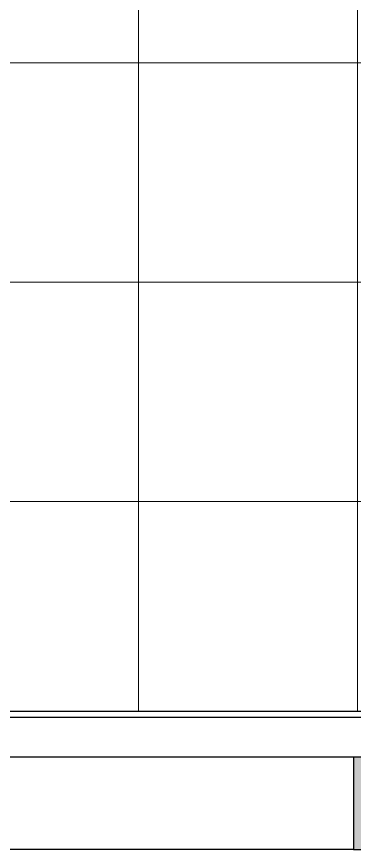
# Model space of a CAD drawing. Header units: millimetres. Extents: x 38613 to 88834, y 14193 to 29607.
# Drawn here: x 46081 to 46815, y 14913 to 16723 of the extents above; entities that cross this region are included whole.
import ezdxf

# ---------------------------------------------------------------- set-up
doc = ezdxf.new("R2010")
doc.units = ezdxf.units.MM
doc.layers.add('Floor', color=7, linetype='Continuous', lineweight=0, true_color=0xd6d6d6)
for name, color, linetype in [('gypsum panel', 3, 'Continuous'), ('hatch wall', 8, 'Continuous'), ('wall', 5, 'Continuous')]:
    doc.layers.add(name, color=color, linetype=linetype)

msp = doc.modelspace()

# ---------------------------------------------------------------- hatches: boundary and pattern name
at = {"layer": 'Floor'}
h = msp.add_hatch(dxfattribs=at)
h.set_pattern_fill('NET', color=256, scale=150, style=0)
h.set_pattern_definition([(0, (-205114.2821846395, 243792.8416468544), (0, 476.25), []), (90, (-205114.2821846395, 243792.8416468544), (-476.25, 2.916190190469635e-14), [])])
edge = h.paths.add_edge_path()
edge.add_line((47713.32999292262, 17363.32306686721), (45713.32999292265, 17363.3230668672))
edge.add_arc((45713.32999292265, 16863.32306686719), 500.0000000000073, 90, 179.9999999999984)
edge.add_line((45213.32999292264, 16863.3230668672), (45213.32999292264, 16733.3230668672))
edge.add_line((45213.32999292264, 16733.3230668672), (45213.32999292263, 16023.3230668672))
edge.add_line((45213.32999292263, 16023.3230668672), (45213.32999292262, 15213.32306686723))
edge.add_line((45213.32999292262, 15213.32306686723), (47713.32999292259, 15213.32306686721))
edge.add_line((47713.32999292259, 15213.32306686721), (47713.32999292265, 17363.32306686721))
at = {"layer": 'hatch wall', "true_color": 0x4a4a4a}
msp.add_hatch(color=251, dxfattribs=at).paths.add_polyline_path([(46813.32999292262, 14913.32306686721), (48013.32999292262, 14913.3230668672), (48013.32999292269, 24389.64983081612), (47813.32999292272, 24389.64983081612), (47813.32999292271, 23213.3230668672), (47213.32999292271, 23213.32306686721), (47213.32999292271, 23013.32306686724), (47813.32999292271, 23013.32306686723), (47813.32999292262, 15113.32306686721), (46813.32999292262, 15113.32306686721)])

# ---------------------------------------------------------------- linework, layer by layer
at = {"layer": 'Floor'}
msp.add_lwpolyline([(47713.32999292262, 17363.32306686721), (45713.32999292265, 17363.3230668672, 0.4142135623730869), (45213.32999292264, 16863.3230668672), (45213.32999292264, 16733.3230668672), (45213.32999292263, 16023.3230668672), (45213.32999292262, 15213.32306686723), (47713.32999292259, 15213.32306686721), (47713.32999292265, 17363.32306686721)], format="xyb", dxfattribs=at)
at = {"layer": 'gypsum panel', "color": 4}
msp.add_line((45200.82999292262, 15200.82306686723), (47725.82999292259, 15200.82306686718), dxfattribs=at)
at = {"layer": 'gypsum panel'}
msp.add_line((45213.32999292262, 15213.32306686723), (47713.32999292262, 15213.32306686721), dxfattribs=at)
at = {"layer": 'wall', "color": 4}
for p, q in [((46813.32999292262, 15113.32306686721), (45763.32999292262, 15113.32306686723)), ((46813.32999292262, 14913.32306686721), (45763.32999292262, 14913.32306686723))]:
    msp.add_line(p, q, dxfattribs=at)
at = {"layer": 'wall'}
msp.add_lwpolyline([(46813.32999292262, 14913.32306686721), (46813.32999292262, 14913.32306686721), (46813.32999292262, 14913.32306686721), (46813.32999292262, 14913.32306686721), (46813.32999292262, 14913.32306686721), (48013.32999292262, 14913.3230668672), (48013.32999292269, 24389.64983081612), (48013.32999292269, 24389.64983081612), (47813.32999292272, 24389.64983081612), (47813.32999292272, 24389.64983081612), (47813.32999292272, 24389.64983081612), (47813.32999292272, 24389.64983081612), (47813.32999292271, 23213.3230668672), (47213.32999292271, 23213.32306686721), (47213.32999292271, 23013.32306686724), (47813.32999292271, 23013.32306686723), (47813.32999292262, 15113.32306686721), (46813.32999292262, 15113.32306686721), (46813.32999292262, 14913.32306686721)], dxfattribs=at)

doc.saveas('drawing.dxf')
